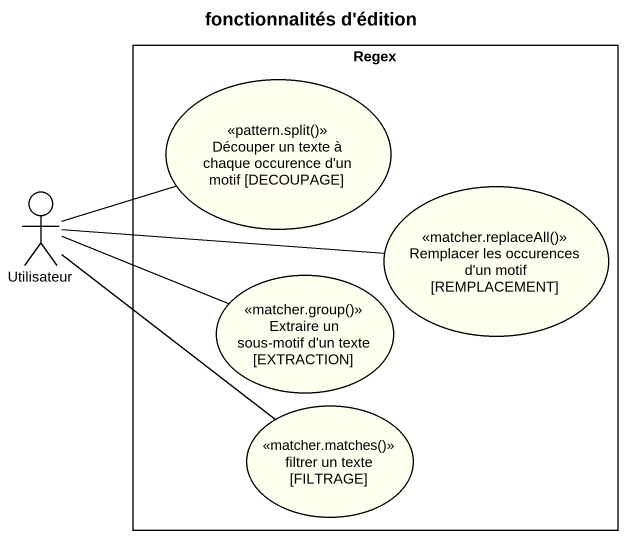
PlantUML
@startuml
title fonctionnalités d'édition
rectangle Regex {
  usecase "Découper un texte à chaque occurence d'un motif [DECOUPAGE]" as Découper_un_texte_à_chaque <<pattern.split()>> #FFFFF0
  usecase "Remplacer les occurences d'un motif [REMPLACEMENT]" as Remplacer_les_occurences_d <<matcher.replaceAll()>> #FFFFF0
  usecase "Extraire un sous-motif d'un texte [EXTRACTION]" as Extraire_un_sous_motif_d_un <<matcher.group()>> #FFFFF0
  usecase "filtrer un texte [FILTRAGE]" as filtrer_un_texte_FILTRAGE <<matcher.matches()>> #FFFFF0
}
actor Utilisateur
Utilisateur -right- Découper_un_texte_à_chaque
Utilisateur -right- Remplacer_les_occurences_d
Utilisateur -right- Extraire_un_sous_motif_d_un
Utilisateur -- filtrer_un_texte_FILTRAGE
@enduml
